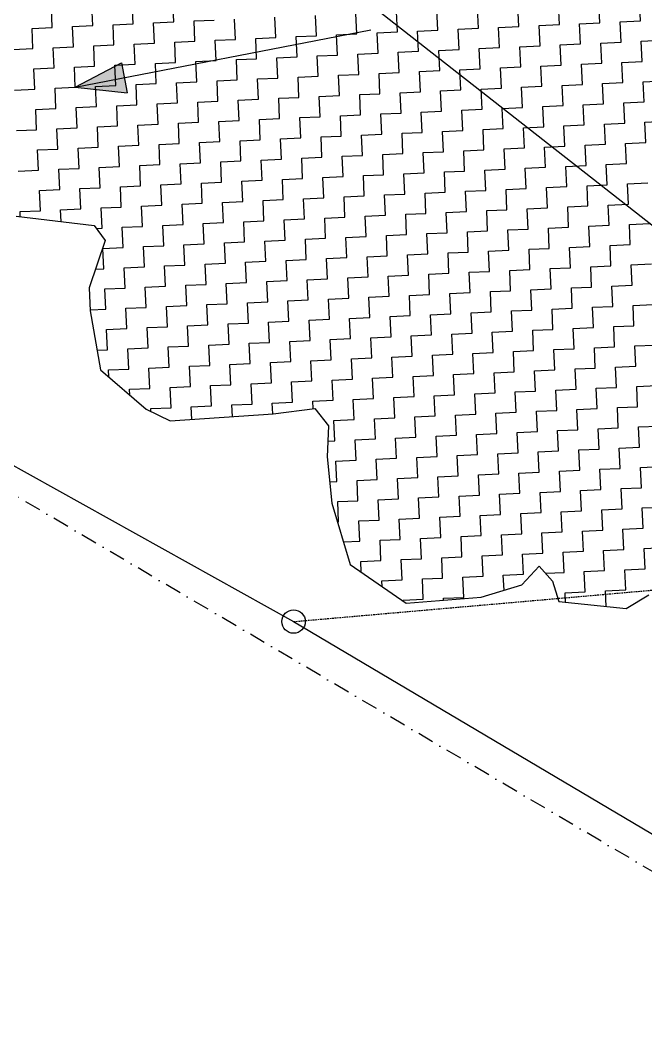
# Model space of a CAD drawing. Header units: metres. Extents: x 280741 to 282709, y 2085398 to 2088597.
# Drawn here: x 281858 to 282052, y 2085555.5 to 2085866.5 of the extents above; entities that cross this region are included whole.
import ezdxf

# ---------------------------------------------------------------- set-up
doc = ezdxf.new("R2010")
doc.units = ezdxf.units.M
doc.linetypes.add('DASHDOT', pattern=[1, 0.5, -0.25, 0, -0.25])
doc.linetypes.add('DASHED', pattern=[0.75, 0.5, -0.25])
for name, color, linetype in [('LINE_FOOTPATH', 1, 'DASHED'), ('POLY_HATCH', 12, 'Continuous'), ('POLY_PARCEL', 6, 'Continuous'), ('POLY_WATER', 4, 'Continuous'), ('V_BOUND_STREAM_LINE', 7, 'DASHDOT')]:
    doc.layers.add(name, color=color, linetype=linetype)

msp = doc.modelspace()

# ---------------------------------------------------------------- hatches: boundary and pattern name
h = msp.add_hatch(color=256)
h.paths.add_polyline_path([(281890.29, 2085848.65), (281889.39, 2085853.31), (281875.08, 2085845.7)])
h.paths.add_polyline_path([(281875.08, 2085845.7), (281891.2, 2085844), (281890.29, 2085848.65)])

# ---------------------------------------------------------------- linework, layer by layer
for points in [[(281875.08, 2085845.7), (281966.72, 2085863.51)], [(281875.08, 2085845.7), (281889.39, 2085853.31)], [(281889.39, 2085853.31), (281891.2, 2085844)], [(281875.08, 2085845.7), (281891.2, 2085844)]]:
    msp.add_lwpolyline(points)
msp.add_circle((281942.75, 2085680.17), 3.64)
at = {"layer": 'LINE_FOOTPATH'}
msp.add_line((281942.75, 2085680.17), (282230.59, 2085705.39), dxfattribs=at)
at = {"layer": 'POLY_HATCH', "linetype": 'Continuous'}
for p, q in [((281905.6, 2085865.96), (281905.32, 2085872.24)), ((282050.25, 2085866.28), (282049.96, 2085872.55)), ((281867.95, 2085864.24), (281867.66, 2085870.52)), ((281880.5, 2085864.81), (281880.21, 2085871.09)), ((281893.05, 2085865.39), (281892.76, 2085871.66)), ((281987.48, 2085863.41), (281987.2, 2085869.69)), ((282000.03, 2085863.98), (281999.75, 2085870.26)), ((282012.59, 2085864.56), (282012.3, 2085870.83)), ((282025.14, 2085865.13), (282024.85, 2085871.41)), ((282037.69, 2085865.7), (282037.41, 2085871.98)), ((281911.88, 2085866.25), (281918.16, 2085866.53)), ((281912.17, 2085859.97), (281911.88, 2085866.25)), ((281924.72, 2085860.54), (281924.43, 2085866.82)), ((281937.27, 2085861.12), (281936.98, 2085867.39)), ((281949.82, 2085861.69), (281949.54, 2085867.97)), ((281962.38, 2085862.26), (281962.09, 2085868.54)), ((281974.93, 2085862.84), (281974.64, 2085869.11)), ((282043.97, 2085865.99), (282050.25, 2085866.28)), ((281861.67, 2085863.95), (281867.95, 2085864.24)), ((281861.96, 2085857.68), (281861.67, 2085863.95)), ((281874.22, 2085864.53), (281880.5, 2085864.81)), ((281874.51, 2085858.25), (281874.22, 2085864.53)), ((281886.77, 2085865.1), (281893.05, 2085865.39)), ((281887.06, 2085858.82), (281886.77, 2085865.1)), ((281899.33, 2085865.67), (281905.6, 2085865.96)), ((281899.61, 2085859.4), (281899.33, 2085865.67)), ((281981.21, 2085863.12), (281987.48, 2085863.41)), ((281981.49, 2085856.85), (281981.21, 2085863.12)), ((281993.76, 2085863.7), (282000.03, 2085863.98)), ((281994.05, 2085857.42), (281993.76, 2085863.7)), ((282006.31, 2085864.27), (282012.59, 2085864.56)), ((282006.6, 2085857.99), (282006.31, 2085864.27)), ((282018.86, 2085864.84), (282025.14, 2085865.13)), ((282019.15, 2085858.57), (282018.86, 2085864.84)), ((282031.42, 2085865.42), (282037.69, 2085865.7)), ((282031.7, 2085859.14), (282031.42, 2085865.42)), ((282044.26, 2085859.71), (282043.97, 2085865.99)), ((281905.89, 2085859.68), (281912.17, 2085859.97)), ((281918.44, 2085860.26), (281924.72, 2085860.54)), ((281918.73, 2085853.98), (281918.44, 2085860.26)), ((281931, 2085860.83), (281937.27, 2085861.12)), ((281931.28, 2085854.55), (281931, 2085860.83)), ((281943.55, 2085861.4), (281949.82, 2085861.69)), ((281943.83, 2085855.13), (281943.55, 2085861.4)), ((281956.1, 2085861.98), (281962.38, 2085862.26)), ((281956.39, 2085855.7), (281956.1, 2085861.98)), ((281968.65, 2085862.55), (281974.93, 2085862.84)), ((281968.94, 2085856.27), (281968.65, 2085862.55)), ((282050.53, 2085860), (282056.81, 2085860.29)), ((282050.82, 2085853.72), (282050.53, 2085860)), ((281855.68, 2085857.39), (281861.96, 2085857.68)), ((281868.23, 2085857.96), (281874.51, 2085858.25)), ((281868.52, 2085851.69), (281868.23, 2085857.96)), ((281880.78, 2085858.54), (281887.06, 2085858.82)), ((281881.07, 2085852.26), (281880.78, 2085858.54)), ((281893.34, 2085859.11), (281899.61, 2085859.4)), ((281893.62, 2085852.83), (281893.34, 2085859.11)), ((281906.18, 2085853.41), (281905.89, 2085859.68)), ((281975.22, 2085856.56), (281981.49, 2085856.85)), ((281987.77, 2085857.13), (281994.05, 2085857.42)), ((281988.06, 2085850.86), (281987.77, 2085857.13)), ((282000.32, 2085857.71), (282006.6, 2085857.99)), ((282000.61, 2085851.43), (282000.32, 2085857.71)), ((282012.87, 2085858.28), (282019.15, 2085858.57)), ((282013.16, 2085852), (282012.87, 2085858.28)), ((282025.43, 2085858.85), (282031.7, 2085859.14)), ((282025.71, 2085852.58), (282025.43, 2085858.85)), ((282037.98, 2085859.43), (282044.26, 2085859.71)), ((282038.27, 2085853.15), (282037.98, 2085859.43)), ((281912.45, 2085853.69), (281918.73, 2085853.98)), ((281912.74, 2085847.42), (281912.45, 2085853.69)), ((281925.01, 2085854.27), (281931.28, 2085854.55)), ((281925.29, 2085847.99), (281925.01, 2085854.27)), ((281937.56, 2085854.84), (281943.83, 2085855.13)), ((281937.84, 2085848.56), (281937.56, 2085854.84)), ((281950.11, 2085855.41), (281956.39, 2085855.7)), ((281950.4, 2085849.14), (281950.11, 2085855.41)), ((281962.66, 2085855.99), (281968.94, 2085856.27)), ((281962.95, 2085849.71), (281962.66, 2085855.99)), ((281975.5, 2085850.28), (281975.22, 2085856.56)), ((282044.54, 2085853.44), (282050.82, 2085853.72)), ((281862.24, 2085851.4), (281868.52, 2085851.69)), ((281862.53, 2085845.12), (281862.24, 2085851.4)), ((281874.79, 2085851.97), (281881.07, 2085852.26)), ((281875.08, 2085845.7), (281874.79, 2085851.97)), ((281887.35, 2085852.55), (281893.62, 2085852.83)), ((281887.63, 2085846.27), (281887.35, 2085852.55)), ((281899.9, 2085853.12), (281906.18, 2085853.41)), ((281900.19, 2085846.84), (281899.9, 2085853.12)), ((281981.78, 2085850.57), (281988.06, 2085850.86)), ((281982.07, 2085844.29), (281981.78, 2085850.57)), ((281994.33, 2085851.14), (282000.61, 2085851.43)), ((281994.62, 2085844.87), (281994.33, 2085851.14)), ((282006.88, 2085851.72), (282013.16, 2085852)), ((282007.17, 2085845.44), (282006.88, 2085851.72)), ((282019.44, 2085852.29), (282025.71, 2085852.58)), ((282019.72, 2085846.01), (282019.44, 2085852.29)), ((282031.99, 2085852.86), (282038.27, 2085853.15)), ((282032.28, 2085846.59), (282031.99, 2085852.86)), ((282044.83, 2085847.16), (282044.54, 2085853.44)), ((281906.46, 2085847.13), (281912.74, 2085847.42)), ((281919.02, 2085847.7), (281925.29, 2085847.99)), ((281919.3, 2085841.43), (281919.02, 2085847.7)), ((281931.57, 2085848.28), (281937.84, 2085848.56)), ((281931.86, 2085842), (281931.57, 2085848.28)), ((281944.12, 2085848.85), (281950.4, 2085849.14)), ((281944.41, 2085842.57), (281944.12, 2085848.85)), ((281956.67, 2085849.42), (281962.95, 2085849.71)), ((281956.96, 2085843.15), (281956.67, 2085849.42)), ((281969.23, 2085850), (281975.5, 2085850.28)), ((281969.51, 2085843.72), (281969.23, 2085850)), ((282051.11, 2085847.45), (282057.38, 2085847.73)), ((282051.39, 2085841.17), (282051.11, 2085847.45)), ((281856.25, 2085844.84), (281862.53, 2085845.12)), ((281868.81, 2085845.41), (281875.08, 2085845.7)), ((281869.09, 2085839.13), (281868.81, 2085845.41)), ((281881.36, 2085845.98), (281887.63, 2085846.27)), ((281881.64, 2085839.71), (281881.36, 2085845.98)), ((281893.91, 2085846.56), (281900.19, 2085846.84)), ((281894.2, 2085840.28), (281893.91, 2085846.56)), ((281906.75, 2085840.85), (281906.46, 2085847.13)), ((281975.79, 2085844.01), (281982.07, 2085844.29)), ((281988.34, 2085844.58), (281994.62, 2085844.87)), ((281988.63, 2085838.3), (281988.34, 2085844.58)), ((282000.89, 2085845.15), (282007.17, 2085845.44)), ((282001.18, 2085838.88), (282000.89, 2085845.15)), ((282013.45, 2085845.73), (282019.72, 2085846.01)), ((282013.73, 2085839.45), (282013.45, 2085845.73)), ((282026, 2085846.3), (282032.28, 2085846.59)), ((282026.29, 2085840.02), (282026, 2085846.3)), ((282038.55, 2085846.87), (282044.83, 2085847.16)), ((282038.84, 2085840.6), (282038.55, 2085846.87)), ((281913.03, 2085841.14), (281919.3, 2085841.43)), ((281913.31, 2085834.86), (281913.03, 2085841.14)), ((281925.58, 2085841.71), (281931.86, 2085842)), ((281925.87, 2085835.44), (281925.58, 2085841.71)), ((281938.13, 2085842.29), (281944.41, 2085842.57)), ((281938.42, 2085836.01), (281938.13, 2085842.29)), ((281950.68, 2085842.86), (281956.96, 2085843.15)), ((281950.97, 2085836.58), (281950.68, 2085842.86)), ((281963.24, 2085843.43), (281969.51, 2085843.72)), ((281963.52, 2085837.16), (281963.24, 2085843.43)), ((281976.08, 2085837.73), (281975.79, 2085844.01)), ((282045.12, 2085840.88), (282051.39, 2085841.17)), ((281862.82, 2085838.85), (281869.09, 2085839.13)), ((281863.1, 2085832.57), (281862.82, 2085838.85)), ((281875.37, 2085839.42), (281881.64, 2085839.71)), ((281875.65, 2085833.15), (281875.37, 2085839.42)), ((281887.92, 2085839.99), (281894.2, 2085840.28)), ((281888.21, 2085833.72), (281887.92, 2085839.99)), ((281900.47, 2085840.57), (281906.75, 2085840.85)), ((281900.76, 2085834.29), (281900.47, 2085840.57)), ((281982.35, 2085838.02), (281988.63, 2085838.3)), ((281982.64, 2085831.74), (281982.35, 2085838.02)), ((281994.9, 2085838.59), (282001.18, 2085838.88)), ((281995.19, 2085832.31), (281994.9, 2085838.59)), ((282007.46, 2085839.16), (282013.73, 2085839.45)), ((282007.74, 2085832.89), (282007.46, 2085839.16)), ((282020.01, 2085839.74), (282026.29, 2085840.02)), ((282020.3, 2085833.46), (282020.01, 2085839.74)), ((282032.56, 2085840.31), (282038.84, 2085840.6)), ((282032.85, 2085834.03), (282032.56, 2085840.31)), ((282045.4, 2085834.61), (282045.12, 2085840.88)), ((281919.59, 2085835.15), (281925.87, 2085835.44)), ((281919.88, 2085828.87), (281919.59, 2085835.15)), ((281932.14, 2085835.72), (281938.42, 2085836.01)), ((281932.43, 2085829.45), (281932.14, 2085835.72)), ((281944.69, 2085836.3), (281950.97, 2085836.58)), ((281944.98, 2085830.02), (281944.69, 2085836.3)), ((281957.25, 2085836.87), (281963.52, 2085837.16)), ((281957.53, 2085830.59), (281957.25, 2085836.87)), ((281969.8, 2085837.44), (281976.08, 2085837.73)), ((281970.09, 2085831.17), (281969.8, 2085837.44)), ((282051.68, 2085834.89), (282057.95, 2085835.18)), ((281856.83, 2085832.29), (281863.1, 2085832.57)), ((281869.38, 2085832.86), (281875.65, 2085833.15)), ((281869.66, 2085826.58), (281869.38, 2085832.86)), ((281881.93, 2085833.43), (281888.21, 2085833.72)), ((281882.22, 2085827.16), (281881.93, 2085833.43)), ((281894.48, 2085834), (281900.76, 2085834.29)), ((281894.77, 2085827.73), (281894.48, 2085834)), ((281907.04, 2085834.58), (281913.31, 2085834.86)), ((281907.32, 2085828.3), (281907.04, 2085834.58)), ((281988.92, 2085832.03), (281995.19, 2085832.31)), ((281989.2, 2085825.75), (281988.92, 2085832.03)), ((282001.47, 2085832.6), (282007.74, 2085832.89)), ((282001.75, 2085826.32), (282001.47, 2085832.6)), ((282014.02, 2085833.17), (282020.3, 2085833.46)), ((282014.31, 2085826.9), (282014.02, 2085833.17)), ((282026.57, 2085833.75), (282032.85, 2085834.03)), ((282026.86, 2085827.47), (282026.57, 2085833.75)), ((282039.13, 2085834.32), (282045.4, 2085834.61)), ((282039.41, 2085828.04), (282039.13, 2085834.32)), ((282051.97, 2085828.62), (282051.68, 2085834.89)), ((281913.6, 2085828.59), (281919.88, 2085828.87)), ((281926.15, 2085829.16), (281932.43, 2085829.45)), ((281926.44, 2085822.89), (281926.15, 2085829.16)), ((281938.7, 2085829.73), (281944.98, 2085830.02)), ((281938.99, 2085823.46), (281938.7, 2085829.73)), ((281951.26, 2085830.31), (281957.53, 2085830.59)), ((281951.54, 2085824.03), (281951.26, 2085830.31)), ((281963.81, 2085830.88), (281970.09, 2085831.17)), ((281964.1, 2085824.6), (281963.81, 2085830.88)), ((281976.36, 2085831.45), (281982.64, 2085831.74)), ((281976.65, 2085825.18), (281976.36, 2085831.45)), ((281863.39, 2085826.3), (281869.66, 2085826.58)), ((281863.68, 2085820.02), (281863.39, 2085826.3)), ((281875.94, 2085826.87), (281882.22, 2085827.16)), ((281876.23, 2085820.59), (281875.94, 2085826.87)), ((281888.49, 2085827.44), (281894.77, 2085827.73)), ((281888.78, 2085821.17), (281888.49, 2085827.44)), ((281901.05, 2085828.02), (281907.32, 2085828.3)), ((281901.33, 2085821.74), (281901.05, 2085828.02)), ((281913.89, 2085822.31), (281913.6, 2085828.59)), ((281982.93, 2085825.46), (281989.2, 2085825.75)), ((281995.48, 2085826.04), (282001.75, 2085826.32)), ((281995.76, 2085819.76), (281995.48, 2085826.04)), ((282008.03, 2085826.61), (282014.31, 2085826.9)), ((282008.32, 2085820.33), (282008.03, 2085826.61)), ((282020.58, 2085827.18), (282026.86, 2085827.47)), ((282020.87, 2085820.91), (282020.58, 2085827.18)), ((282033.14, 2085827.76), (282039.41, 2085828.04)), ((282033.42, 2085821.48), (282033.14, 2085827.76)), ((282045.69, 2085828.33), (282051.97, 2085828.62)), ((282045.98, 2085822.05), (282045.69, 2085828.33)), ((281920.16, 2085822.6), (281926.44, 2085822.89)), ((281920.45, 2085816.32), (281920.16, 2085822.6)), ((281932.71, 2085823.17), (281938.99, 2085823.46)), ((281933, 2085816.9), (281932.71, 2085823.17)), ((281945.27, 2085823.75), (281951.54, 2085824.03)), ((281945.55, 2085817.47), (281945.27, 2085823.75)), ((281957.82, 2085824.32), (281964.1, 2085824.6)), ((281958.11, 2085818.04), (281957.82, 2085824.32)), ((281970.37, 2085824.89), (281976.65, 2085825.18)), ((281970.66, 2085818.62), (281970.37, 2085824.89)), ((281983.21, 2085819.19), (281982.93, 2085825.46)), ((281857.4, 2085819.73), (281863.68, 2085820.02)), ((281869.95, 2085820.31), (281876.23, 2085820.59)), ((281870.24, 2085814.03), (281869.95, 2085820.31)), ((281882.5, 2085820.88), (281888.78, 2085821.17)), ((281882.79, 2085814.6), (281882.5, 2085820.88)), ((281895.06, 2085821.45), (281901.33, 2085821.74)), ((281895.34, 2085815.18), (281895.06, 2085821.45)), ((281907.61, 2085822.03), (281913.89, 2085822.31)), ((281907.9, 2085815.75), (281907.61, 2085822.03)), ((281989.49, 2085819.47), (281995.76, 2085819.76)), ((281989.78, 2085813.2), (281989.49, 2085819.47)), ((282002.04, 2085820.05), (282008.32, 2085820.33)), ((282002.33, 2085813.77), (282002.04, 2085820.05)), ((282014.59, 2085820.62), (282020.87, 2085820.91)), ((282014.88, 2085814.35), (282014.59, 2085820.62)), ((282027.15, 2085821.19), (282033.42, 2085821.48)), ((282027.43, 2085814.92), (282027.15, 2085821.19)), ((282039.7, 2085821.77), (282045.98, 2085822.05)), ((282039.99, 2085815.49), (282039.7, 2085821.77)), ((281914.17, 2085816.04), (281920.45, 2085816.32)), ((281926.73, 2085816.61), (281933, 2085816.9)), ((281927.01, 2085810.33), (281926.73, 2085816.61)), ((281939.28, 2085817.18), (281945.55, 2085817.47)), ((281939.56, 2085810.91), (281939.28, 2085817.18)), ((281951.83, 2085817.76), (281958.11, 2085818.04)), ((281952.12, 2085811.48), (281951.83, 2085817.76)), ((281964.38, 2085818.33), (281970.66, 2085818.62)), ((281964.67, 2085812.05), (281964.38, 2085818.33)), ((281976.94, 2085818.9), (281983.21, 2085819.19)), ((281977.22, 2085812.63), (281976.94, 2085818.9)), ((281863.96, 2085813.74), (281870.24, 2085814.03)), ((281864.25, 2085807.47), (281863.96, 2085813.74)), ((281876.51, 2085814.32), (281882.79, 2085814.6)), ((281876.8, 2085808.04), (281876.51, 2085814.32)), ((281889.07, 2085814.89), (281895.34, 2085815.18)), ((281889.35, 2085808.61), (281889.07, 2085814.89)), ((281901.62, 2085815.46), (281907.9, 2085815.75)), ((281901.91, 2085809.19), (281901.62, 2085815.46)), ((281914.46, 2085809.76), (281914.17, 2085816.04)), ((281983.5, 2085812.91), (281989.78, 2085813.2)), ((281996.05, 2085813.49), (282002.33, 2085813.77)), ((281996.34, 2085807.21), (281996.05, 2085813.49)), ((282008.6, 2085814.06), (282014.88, 2085814.35)), ((282008.89, 2085807.78), (282008.6, 2085814.06)), ((282021.16, 2085814.63), (282027.43, 2085814.92)), ((282021.44, 2085808.36), (282021.16, 2085814.63)), ((282033.71, 2085815.2), (282039.99, 2085815.49)), ((282034, 2085808.93), (282033.71, 2085815.2)), ((282046.26, 2085815.78), (282052.54, 2085816.06)), ((282046.55, 2085809.5), (282046.26, 2085815.78)), ((281920.74, 2085810.05), (281927.01, 2085810.33)), ((281921.02, 2085803.77), (281920.74, 2085810.05)), ((281933.29, 2085810.62), (281939.56, 2085810.91)), ((281933.57, 2085804.34), (281933.29, 2085810.62)), ((281945.84, 2085811.19), (281952.12, 2085811.48)), ((281946.13, 2085804.92), (281945.84, 2085811.19)), ((281958.39, 2085811.77), (281964.67, 2085812.05)), ((281958.68, 2085805.49), (281958.39, 2085811.77)), ((281970.95, 2085812.34), (281977.22, 2085812.63)), ((281971.23, 2085806.06), (281970.95, 2085812.34)), ((281983.79, 2085806.64), (281983.5, 2085812.91)), ((281857.97, 2085807.18), (281864.25, 2085807.47)), ((281858.04, 2085805.64), (281857.97, 2085807.18)), ((281870.52, 2085807.75), (281876.8, 2085808.04)), ((281870.69, 2085804.13), (281870.52, 2085807.75)), ((281883.08, 2085808.33), (281889.35, 2085808.61)), ((281883.36, 2085802.05), (281883.08, 2085808.33)), ((281895.63, 2085808.9), (281901.91, 2085809.19)), ((281895.92, 2085802.62), (281895.63, 2085808.9)), ((281908.18, 2085809.47), (281914.46, 2085809.76)), ((281908.47, 2085803.2), (281908.18, 2085809.47)), ((281990.06, 2085806.92), (281996.34, 2085807.21)), ((281990.35, 2085800.65), (281990.06, 2085806.92)), ((282002.61, 2085807.5), (282008.89, 2085807.78)), ((282002.9, 2085801.22), (282002.61, 2085807.5)), ((282015.17, 2085808.07), (282021.44, 2085808.36)), ((282015.45, 2085801.79), (282015.17, 2085808.07)), ((282027.72, 2085808.64), (282034, 2085808.93)), ((282028.01, 2085802.37), (282027.72, 2085808.64)), ((282040.27, 2085809.22), (282046.55, 2085809.5)), ((282040.56, 2085802.94), (282040.27, 2085809.22)), ((281927.3, 2085804.06), (281933.57, 2085804.34)), ((281927.58, 2085797.78), (281927.3, 2085804.06)), ((281939.85, 2085804.63), (281946.13, 2085804.92)), ((281940.14, 2085798.35), (281939.85, 2085804.63)), ((281952.4, 2085805.2), (281958.68, 2085805.49)), ((281952.69, 2085798.93), (281952.4, 2085805.2)), ((281964.96, 2085805.78), (281971.23, 2085806.06)), ((281965.24, 2085799.5), (281964.96, 2085805.78)), ((281977.51, 2085806.35), (281983.79, 2085806.64)), ((281977.8, 2085800.07), (281977.51, 2085806.35)), ((281881.57, 2085801.97), (281883.36, 2085802.05)), ((281889.64, 2085802.34), (281895.92, 2085802.62)), ((281889.93, 2085796.06), (281889.64, 2085802.34)), ((281902.19, 2085802.91), (281908.47, 2085803.2)), ((281902.48, 2085796.63), (281902.19, 2085802.91)), ((281914.75, 2085803.48), (281921.02, 2085803.77)), ((281915.03, 2085797.21), (281914.75, 2085803.48)), ((281996.62, 2085800.93), (282002.9, 2085801.22)), ((281996.91, 2085794.66), (281996.62, 2085800.93)), ((282009.18, 2085801.51), (282015.45, 2085801.79)), ((282009.46, 2085795.23), (282009.18, 2085801.51)), ((282021.73, 2085802.08), (282028.01, 2085802.37)), ((282022.02, 2085795.8), (282021.73, 2085802.08)), ((282034.28, 2085802.65), (282040.56, 2085802.94)), ((282034.57, 2085796.38), (282034.28, 2085802.65)), ((282046.84, 2085803.23), (282053.11, 2085803.51)), ((282047.12, 2085796.95), (282046.84, 2085803.23)), ((281921.31, 2085797.49), (281927.58, 2085797.78)), ((281933.86, 2085798.07), (281940.14, 2085798.35)), ((281934.15, 2085791.79), (281933.86, 2085798.07)), ((281946.41, 2085798.64), (281952.69, 2085798.93)), ((281946.7, 2085792.36), (281946.41, 2085798.64)), ((281958.97, 2085799.21), (281965.24, 2085799.5)), ((281959.25, 2085792.94), (281958.97, 2085799.21)), ((281971.52, 2085799.79), (281977.8, 2085800.07)), ((281971.81, 2085793.51), (281971.52, 2085799.79)), ((281984.07, 2085800.36), (281990.35, 2085800.65)), ((281984.36, 2085794.08), (281984.07, 2085800.36)), ((281883.65, 2085795.77), (281889.93, 2085796.06)), ((281883.94, 2085789.5), (281883.65, 2085795.77)), ((281896.2, 2085796.35), (281902.48, 2085796.63)), ((281896.49, 2085790.07), (281896.2, 2085796.35)), ((281908.76, 2085796.92), (281915.03, 2085797.21)), ((281909.04, 2085790.64), (281908.76, 2085796.92)), ((281921.6, 2085791.22), (281921.31, 2085797.49)), ((281990.63, 2085794.37), (281996.91, 2085794.66)), ((282003.19, 2085794.94), (282009.46, 2085795.23)), ((282003.47, 2085788.67), (282003.19, 2085794.94)), ((282015.74, 2085795.52), (282022.02, 2085795.8)), ((282016.03, 2085789.24), (282015.74, 2085795.52)), ((282028.29, 2085796.09), (282034.57, 2085796.38)), ((282028.58, 2085789.81), (282028.29, 2085796.09)), ((282040.85, 2085796.66), (282047.12, 2085796.95)), ((282041.13, 2085790.39), (282040.85, 2085796.66)), ((281927.87, 2085791.5), (281934.15, 2085791.79)), ((281928.16, 2085785.23), (281927.87, 2085791.5)), ((281940.42, 2085792.08), (281946.7, 2085792.36)), ((281940.71, 2085785.8), (281940.42, 2085792.08)), ((281952.98, 2085792.65), (281959.25, 2085792.94)), ((281953.26, 2085786.37), (281952.98, 2085792.65)), ((281965.53, 2085793.22), (281971.81, 2085793.51)), ((281965.82, 2085786.95), (281965.53, 2085793.22)), ((281978.08, 2085793.8), (281984.36, 2085794.08)), ((281978.37, 2085787.52), (281978.08, 2085793.8)), ((281990.92, 2085788.09), (281990.63, 2085794.37)), ((281881.3, 2085789.38), (281883.94, 2085789.5)), ((281890.21, 2085789.78), (281896.49, 2085790.07)), ((281890.5, 2085783.51), (281890.21, 2085789.78)), ((281902.77, 2085790.36), (281909.04, 2085790.64)), ((281903.05, 2085784.08), (281902.77, 2085790.36)), ((281915.32, 2085790.93), (281921.6, 2085791.22)), ((281915.61, 2085784.65), (281915.32, 2085790.93)), ((281997.2, 2085788.38), (282003.47, 2085788.67)), ((281997.48, 2085782.1), (281997.2, 2085788.38)), ((282009.75, 2085788.95), (282016.03, 2085789.24)), ((282010.04, 2085782.68), (282009.75, 2085788.95)), ((282022.3, 2085789.53), (282028.58, 2085789.81)), ((282022.59, 2085783.25), (282022.3, 2085789.53)), ((282034.86, 2085790.1), (282041.13, 2085790.39)), ((282035.14, 2085783.82), (282034.86, 2085790.1)), ((282047.41, 2085790.67), (282053.68, 2085790.96)), ((282047.69, 2085784.4), (282047.41, 2085790.67)), ((281921.88, 2085784.94), (281928.16, 2085785.23)), ((281934.43, 2085785.51), (281940.71, 2085785.8)), ((281934.72, 2085779.24), (281934.43, 2085785.51)), ((281946.99, 2085786.09), (281953.26, 2085786.37)), ((281947.27, 2085779.81), (281946.99, 2085786.09)), ((281959.54, 2085786.66), (281965.82, 2085786.95)), ((281959.83, 2085780.38), (281959.54, 2085786.66)), ((281972.09, 2085787.23), (281978.37, 2085787.52)), ((281972.38, 2085780.96), (281972.09, 2085787.23)), ((281984.65, 2085787.81), (281990.92, 2085788.09)), ((281984.93, 2085781.53), (281984.65, 2085787.81)), ((281884.22, 2085783.22), (281890.5, 2085783.51)), ((281884.51, 2085776.94), (281884.22, 2085783.22)), ((281896.78, 2085783.79), (281903.05, 2085784.08)), ((281897.06, 2085777.52), (281896.78, 2085783.79)), ((281909.33, 2085784.37), (281915.61, 2085784.65)), ((281909.62, 2085778.09), (281909.33, 2085784.37)), ((281922.17, 2085778.66), (281921.88, 2085784.94)), ((281991.21, 2085781.82), (281997.48, 2085782.1)), ((282003.76, 2085782.39), (282010.04, 2085782.68)), ((282004.05, 2085776.11), (282003.76, 2085782.39)), ((282016.31, 2085782.96), (282022.59, 2085783.25)), ((282016.6, 2085776.69), (282016.31, 2085782.96)), ((282028.87, 2085783.54), (282035.14, 2085783.82)), ((282029.15, 2085777.26), (282028.87, 2085783.54)), ((282041.42, 2085784.11), (282047.69, 2085784.4)), ((282041.71, 2085777.83), (282041.42, 2085784.11)), ((281928.44, 2085778.95), (281934.72, 2085779.24)), ((281928.73, 2085772.67), (281928.44, 2085778.95)), ((281941, 2085779.52), (281947.27, 2085779.81)), ((281941.28, 2085773.25), (281941, 2085779.52)), ((281953.55, 2085780.1), (281959.83, 2085780.38)), ((281953.84, 2085773.82), (281953.55, 2085780.1)), ((281966.1, 2085780.67), (281972.38, 2085780.96)), ((281966.39, 2085774.39), (281966.1, 2085780.67)), ((281978.66, 2085781.24), (281984.93, 2085781.53)), ((281978.94, 2085774.97), (281978.66, 2085781.24)), ((281991.49, 2085775.54), (281991.21, 2085781.82)), ((281879.67, 2085776.72), (281884.51, 2085776.94)), ((281890.79, 2085777.23), (281897.06, 2085777.52)), ((281891.07, 2085770.96), (281890.79, 2085777.23)), ((281903.34, 2085777.8), (281909.62, 2085778.09)), ((281903.63, 2085771.53), (281903.34, 2085777.8)), ((281915.89, 2085778.38), (281922.17, 2085778.66)), ((281916.18, 2085772.1), (281915.89, 2085778.38)), ((281997.77, 2085775.83), (282004.05, 2085776.11)), ((281998.06, 2085769.55), (281997.77, 2085775.83)), ((282010.32, 2085776.4), (282016.6, 2085776.69)), ((282010.61, 2085770.12), (282010.32, 2085776.4)), ((282022.88, 2085776.97), (282029.15, 2085777.26)), ((282023.16, 2085770.7), (282022.88, 2085776.97)), ((282035.43, 2085777.55), (282041.71, 2085777.83)), ((282035.72, 2085771.27), (282035.43, 2085777.55)), ((282047.98, 2085778.12), (282054.26, 2085778.41)), ((282048.27, 2085771.84), (282047.98, 2085778.12)), ((281935.01, 2085772.96), (281941.28, 2085773.25)), ((281935.29, 2085766.68), (281935.01, 2085772.96)), ((281947.56, 2085773.53), (281953.84, 2085773.82)), ((281947.85, 2085767.26), (281947.56, 2085773.53)), ((281960.11, 2085774.11), (281966.39, 2085774.39)), ((281960.4, 2085767.83), (281960.11, 2085774.11)), ((281972.67, 2085774.68), (281978.94, 2085774.97)), ((281972.95, 2085768.4), (281972.67, 2085774.68)), ((281985.22, 2085775.25), (281991.49, 2085775.54)), ((281985.5, 2085768.98), (281985.22, 2085775.25)), ((281884.8, 2085770.67), (281891.07, 2085770.96)), ((281885.08, 2085764.39), (281884.8, 2085770.67)), ((281897.35, 2085771.24), (281903.63, 2085771.53)), ((281897.64, 2085764.97), (281897.35, 2085771.24)), ((281909.9, 2085771.81), (281916.18, 2085772.1)), ((281910.19, 2085765.54), (281909.9, 2085771.81)), ((281922.45, 2085772.39), (281928.73, 2085772.67)), ((281922.74, 2085766.11), (281922.45, 2085772.39)), ((282004.33, 2085769.84), (282010.61, 2085770.12)), ((282004.62, 2085763.56), (282004.33, 2085769.84)), ((282016.89, 2085770.41), (282023.16, 2085770.7)), ((282017.17, 2085764.13), (282016.89, 2085770.41)), ((282029.44, 2085770.98), (282035.72, 2085771.27)), ((282029.73, 2085764.71), (282029.44, 2085770.98)), ((282041.99, 2085771.56), (282048.27, 2085771.84)), ((282042.28, 2085765.28), (282041.99, 2085771.56)), ((281929.02, 2085766.4), (281935.29, 2085766.68)), ((281941.57, 2085766.97), (281947.85, 2085767.26)), ((281941.86, 2085760.7), (281941.57, 2085766.97)), ((281954.12, 2085767.54), (281960.4, 2085767.83)), ((281954.41, 2085761.27), (281954.12, 2085767.54)), ((281966.68, 2085768.12), (281972.95, 2085768.4)), ((281966.96, 2085761.84), (281966.68, 2085768.12)), ((281979.23, 2085768.69), (281985.5, 2085768.98)), ((281979.52, 2085762.41), (281979.23, 2085768.69)), ((281991.78, 2085769.26), (281998.06, 2085769.55)), ((281992.07, 2085762.99), (281991.78, 2085769.26)), ((281881.84, 2085764.24), (281885.08, 2085764.39)), ((281891.36, 2085764.68), (281897.64, 2085764.97)), ((281891.65, 2085758.4), (281891.36, 2085764.68)), ((281903.91, 2085765.25), (281910.19, 2085765.54)), ((281904.2, 2085758.98), (281903.91, 2085765.25)), ((281916.47, 2085765.83), (281922.74, 2085766.11)), ((281916.75, 2085759.55), (281916.47, 2085765.83)), ((281929.3, 2085760.12), (281929.02, 2085766.4)), ((281998.34, 2085763.27), (282004.62, 2085763.56)), ((282010.9, 2085763.85), (282017.17, 2085764.13)), ((282011.18, 2085757.57), (282010.9, 2085763.85)), ((282023.45, 2085764.42), (282029.73, 2085764.71)), ((282023.74, 2085758.14), (282023.45, 2085764.42)), ((282036, 2085764.99), (282042.28, 2085765.28)), ((282036.29, 2085758.72), (282036, 2085764.99)), ((282048.55, 2085765.57), (282054.83, 2085765.85)), ((282048.84, 2085759.29), (282048.55, 2085765.57)), ((281935.58, 2085760.41), (281941.86, 2085760.7)), ((281935.87, 2085754.13), (281935.58, 2085760.41)), ((281948.13, 2085760.98), (281954.41, 2085761.27)), ((281948.42, 2085754.71), (281948.13, 2085760.98)), ((281960.69, 2085761.55), (281966.96, 2085761.84)), ((281960.97, 2085755.28), (281960.69, 2085761.55)), ((281973.24, 2085762.13), (281979.52, 2085762.41)), ((281973.53, 2085755.85), (281973.24, 2085762.13)), ((281985.79, 2085762.7), (281992.07, 2085762.99)), ((281986.08, 2085756.43), (281985.79, 2085762.7)), ((281998.63, 2085757), (281998.34, 2085763.27)), ((281885.37, 2085758.12), (281891.65, 2085758.4)), ((281885.47, 2085755.97), (281885.37, 2085758.12)), ((281897.92, 2085758.69), (281904.2, 2085758.98)), ((281898.21, 2085752.41), (281897.92, 2085758.69)), ((281910.48, 2085759.26), (281916.75, 2085759.55)), ((281910.76, 2085752.99), (281910.48, 2085759.26)), ((281923.03, 2085759.84), (281929.3, 2085760.12)), ((281923.31, 2085753.56), (281923.03, 2085759.84)), ((282004.91, 2085757.28), (282011.18, 2085757.57)), ((282005.19, 2085751.01), (282004.91, 2085757.28)), ((282017.46, 2085757.86), (282023.74, 2085758.14)), ((282017.75, 2085751.58), (282017.46, 2085757.86)), ((282030.01, 2085758.43), (282036.29, 2085758.72)), ((282030.3, 2085752.15), (282030.01, 2085758.43)), ((282042.57, 2085759), (282048.84, 2085759.29)), ((282042.85, 2085752.73), (282042.57, 2085759)), ((281929.59, 2085753.85), (281935.87, 2085754.13)), ((281942.14, 2085754.42), (281948.42, 2085754.71)), ((281942.43, 2085748.14), (281942.14, 2085754.42)), ((281954.7, 2085754.99), (281960.97, 2085755.28)), ((281954.98, 2085748.72), (281954.7, 2085754.99)), ((281967.25, 2085755.57), (281973.53, 2085755.85)), ((281967.54, 2085749.29), (281967.25, 2085755.57)), ((281979.8, 2085756.14), (281986.08, 2085756.43)), ((281980.09, 2085749.86), (281979.8, 2085756.14)), ((281992.35, 2085756.71), (281998.63, 2085757)), ((281992.64, 2085750.44), (281992.35, 2085756.71)), ((281891.93, 2085752.13), (281898.21, 2085752.41)), ((281892.01, 2085750.35), (281891.93, 2085752.13)), ((281904.49, 2085752.7), (281910.76, 2085752.99)), ((281904.77, 2085746.42), (281904.49, 2085752.7)), ((281917.04, 2085753.27), (281923.31, 2085753.56)), ((281917.33, 2085747), (281917.04, 2085753.27)), ((281929.88, 2085747.57), (281929.59, 2085753.85)), ((281998.92, 2085750.72), (282005.19, 2085751.01)), ((282011.47, 2085751.3), (282017.75, 2085751.58)), ((282011.76, 2085745.02), (282011.47, 2085751.3)), ((282024.02, 2085751.87), (282030.3, 2085752.15)), ((282024.31, 2085745.59), (282024.02, 2085751.87)), ((282036.58, 2085752.44), (282042.85, 2085752.73)), ((282036.86, 2085746.17), (282036.58, 2085752.44)), ((282049.13, 2085753.01), (282055.4, 2085753.3)), ((282049.41, 2085746.74), (282049.13, 2085753.01)), ((281936.15, 2085747.86), (281942.43, 2085748.14)), ((281936.3, 2085744.57), (281936.15, 2085747.86)), ((281948.71, 2085748.43), (281954.98, 2085748.72)), ((281948.81, 2085746.17), (281948.71, 2085748.43)), ((281961.26, 2085749), (281967.54, 2085749.29)), ((281961.55, 2085742.73), (281961.26, 2085749)), ((281973.81, 2085749.58), (281980.09, 2085749.86)), ((281974.1, 2085743.3), (281973.81, 2085749.58)), ((281986.36, 2085750.15), (281992.64, 2085750.44)), ((281986.65, 2085743.87), (281986.36, 2085750.15)), ((281999.2, 2085744.45), (281998.92, 2085750.72)), ((281898.5, 2085746.14), (281904.77, 2085746.42)), ((281898.54, 2085745.27), (281898.5, 2085746.14)), ((281911.05, 2085746.71), (281917.33, 2085747)), ((281911.23, 2085742.79), (281911.05, 2085746.71)), ((281923.6, 2085747.28), (281929.88, 2085747.57)), ((281923.77, 2085743.68), (281923.6, 2085747.28)), ((282005.48, 2085744.73), (282011.76, 2085745.02)), ((282005.77, 2085738.46), (282005.48, 2085744.73)), ((282018.03, 2085745.31), (282024.31, 2085745.59)), ((282018.32, 2085739.03), (282018.03, 2085745.31)), ((282030.59, 2085745.88), (282036.86, 2085746.17)), ((282030.87, 2085739.6), (282030.59, 2085745.88)), ((282043.14, 2085746.45), (282049.41, 2085746.74)), ((282043.42, 2085740.18), (282043.14, 2085746.45)), ((281955.27, 2085742.44), (281961.55, 2085742.73)), ((281955.56, 2085736.16), (281955.27, 2085742.44)), ((281967.82, 2085743.01), (281974.1, 2085743.3)), ((281968.11, 2085736.74), (281967.82, 2085743.01)), ((281980.37, 2085743.59), (281986.65, 2085743.87)), ((281980.66, 2085737.31), (281980.37, 2085743.59)), ((281992.93, 2085744.16), (281999.2, 2085744.45)), ((281993.21, 2085737.88), (281992.93, 2085744.16)), ((282012.04, 2085738.74), (282018.32, 2085739.03)), ((282012.33, 2085732.47), (282012.04, 2085738.74)), ((282024.6, 2085739.32), (282030.87, 2085739.6)), ((282024.88, 2085733.04), (282024.6, 2085739.32)), ((282037.15, 2085739.89), (282043.42, 2085740.18)), ((282037.44, 2085733.61), (282037.15, 2085739.89)), ((282049.7, 2085740.46), (282055.98, 2085740.75)), ((282049.99, 2085734.19), (282049.7, 2085740.46)), ((281953.37, 2085736.06), (281955.56, 2085736.16)), ((281961.83, 2085736.45), (281968.11, 2085736.74)), ((281962.12, 2085730.17), (281961.83, 2085736.45)), ((281974.39, 2085737.02), (281980.66, 2085737.31)), ((281974.67, 2085730.75), (281974.39, 2085737.02)), ((281986.94, 2085737.6), (281993.21, 2085737.88)), ((281987.22, 2085731.32), (281986.94, 2085737.6)), ((281999.49, 2085738.17), (282005.77, 2085738.46)), ((281999.78, 2085731.89), (281999.49, 2085738.17)), ((282006.05, 2085732.18), (282012.33, 2085732.47)), ((282018.61, 2085732.75), (282024.88, 2085733.04)), ((282018.89, 2085726.48), (282018.61, 2085732.75)), ((282031.16, 2085733.33), (282037.44, 2085733.61)), ((282031.45, 2085727.05), (282031.16, 2085733.33)), ((282043.71, 2085733.9), (282049.99, 2085734.19)), ((282044, 2085727.62), (282043.71, 2085733.9)), ((281955.84, 2085729.89), (281962.12, 2085730.17)), ((281956.13, 2085723.61), (281955.84, 2085729.89)), ((281968.4, 2085730.46), (281974.67, 2085730.75)), ((281968.68, 2085724.18), (281968.4, 2085730.46)), ((281980.95, 2085731.03), (281987.22, 2085731.32)), ((281981.23, 2085724.76), (281980.95, 2085731.03)), ((281993.5, 2085731.61), (281999.78, 2085731.89)), ((281993.79, 2085725.33), (281993.5, 2085731.61)), ((282006.34, 2085725.9), (282006.05, 2085732.18)), ((282012.62, 2085726.19), (282018.89, 2085726.48)), ((282012.9, 2085719.91), (282012.62, 2085726.19)), ((282025.17, 2085726.76), (282031.45, 2085727.05)), ((282025.46, 2085720.49), (282025.17, 2085726.76)), ((282037.72, 2085727.34), (282044, 2085727.62)), ((282038.01, 2085721.06), (282037.72, 2085727.34)), ((282050.27, 2085727.91), (282056.55, 2085728.2)), ((282050.56, 2085721.63), (282050.27, 2085727.91)), ((281953.97, 2085723.51), (281956.13, 2085723.61)), ((281962.41, 2085723.9), (281968.68, 2085724.18)), ((281962.69, 2085717.62), (281962.41, 2085723.9)), ((281974.96, 2085724.47), (281981.23, 2085724.76)), ((281975.25, 2085718.19), (281974.96, 2085724.47)), ((281987.51, 2085725.04), (281993.79, 2085725.33)), ((281987.8, 2085718.77), (281987.51, 2085725.04)), ((282000.06, 2085725.62), (282006.34, 2085725.9)), ((282000.35, 2085719.34), (282000.06, 2085725.62)), ((282006.63, 2085719.63), (282012.9, 2085719.91)), ((282019.18, 2085720.2), (282025.46, 2085720.49)), ((282019.47, 2085713.92), (282019.18, 2085720.2)), ((282031.73, 2085720.77), (282038.01, 2085721.06)), ((282032.02, 2085714.5), (282031.73, 2085720.77)), ((282044.28, 2085721.35), (282050.56, 2085721.63)), ((282044.57, 2085715.07), (282044.28, 2085721.35)), ((281956.42, 2085717.33), (281962.69, 2085717.62)), ((281956.7, 2085711.06), (281956.42, 2085717.33)), ((281968.97, 2085717.91), (281975.25, 2085718.19)), ((281969.26, 2085711.63), (281968.97, 2085717.91)), ((281981.52, 2085718.48), (281987.8, 2085718.77)), ((281981.81, 2085712.2), (281981.52, 2085718.48)), ((281994.07, 2085719.05), (282000.35, 2085719.34)), ((281994.36, 2085712.78), (281994.07, 2085719.05)), ((282006.91, 2085713.35), (282006.63, 2085719.63)), ((282013.19, 2085713.64), (282019.47, 2085713.92)), ((282013.48, 2085707.36), (282013.19, 2085713.64)), ((282025.74, 2085714.21), (282032.02, 2085714.5)), ((282026.03, 2085707.93), (282025.74, 2085714.21)), ((282038.29, 2085714.78), (282044.57, 2085715.07)), ((282038.58, 2085708.51), (282038.29, 2085714.78)), ((282050.85, 2085715.36), (282057.12, 2085715.64)), ((282051.13, 2085709.08), (282050.85, 2085715.36)), ((281956.38, 2085711.04), (281956.7, 2085711.06)), ((281962.98, 2085711.34), (281969.26, 2085711.63)), ((281963.27, 2085705.07), (281962.98, 2085711.34)), ((281975.53, 2085711.92), (281981.81, 2085712.2)), ((281975.82, 2085705.64), (281975.53, 2085711.92)), ((281988.08, 2085712.49), (281994.36, 2085712.78)), ((281988.37, 2085706.21), (281988.08, 2085712.49)), ((282000.64, 2085713.06), (282006.91, 2085713.35)), ((282000.92, 2085706.79), (282000.64, 2085713.06)), ((282019.75, 2085707.65), (282026.03, 2085707.93)), ((282020.04, 2085701.37), (282019.75, 2085707.65)), ((282032.31, 2085708.22), (282038.58, 2085708.51)), ((282032.59, 2085701.94), (282032.31, 2085708.22)), ((282044.86, 2085708.79), (282051.13, 2085709.08)), ((282045.14, 2085702.52), (282044.86, 2085708.79)), ((281958.24, 2085704.84), (281963.27, 2085705.07)), ((281969.54, 2085705.35), (281975.82, 2085705.64)), ((281969.83, 2085699.08), (281969.54, 2085705.35)), ((281982.09, 2085705.93), (281988.37, 2085706.21)), ((281982.38, 2085699.65), (281982.09, 2085705.93)), ((281994.65, 2085706.5), (282000.92, 2085706.79)), ((281994.93, 2085700.22), (281994.65, 2085706.5)), ((282007.2, 2085707.07), (282013.48, 2085707.36)), ((282007.49, 2085700.8), (282007.2, 2085707.07)), ((282013.76, 2085701.08), (282020.04, 2085701.37)), ((282026.32, 2085701.66), (282032.59, 2085701.94)), ((282026.6, 2085695.38), (282026.32, 2085701.66)), ((282038.87, 2085702.23), (282045.14, 2085702.52)), ((282039.15, 2085695.95), (282038.87, 2085702.23)), ((282051.42, 2085702.8), (282057.7, 2085703.09)), ((282051.71, 2085696.53), (282051.42, 2085702.8)), ((281963.55, 2085698.79), (281969.83, 2085699.08)), ((281963.7, 2085695.55), (281963.55, 2085698.79)), ((281976.1, 2085699.36), (281982.38, 2085699.65)), ((281976.39, 2085693.09), (281976.1, 2085699.36)), ((281988.66, 2085699.94), (281994.93, 2085700.22)), ((281988.94, 2085693.66), (281988.66, 2085699.94)), ((282001.21, 2085700.51), (282007.49, 2085700.8)), ((282001.5, 2085694.23), (282001.21, 2085700.51)), ((282014.05, 2085694.81), (282013.76, 2085701.08)), ((282020.88, 2085695.12), (282026.6, 2085695.38)), ((282032.88, 2085695.67), (282039.15, 2085695.95)), ((282033.17, 2085689.39), (282032.88, 2085695.67)), ((282045.43, 2085696.24), (282051.71, 2085696.53)), ((282045.72, 2085689.96), (282045.43, 2085696.24)), ((281970.12, 2085692.8), (281976.39, 2085693.09)), ((281970.19, 2085691.06), (281970.12, 2085692.8)), ((281982.67, 2085693.38), (281988.94, 2085693.66)), ((281982.95, 2085687.1), (281982.67, 2085693.38)), ((281995.22, 2085693.95), (282001.5, 2085694.23)), ((281995.51, 2085687.67), (281995.22, 2085693.95)), ((282007.77, 2085694.52), (282014.05, 2085694.81)), ((282007.99, 2085689.86), (282007.77, 2085694.52)), ((282026.89, 2085689.11), (282033.17, 2085689.39)), ((282027.02, 2085686.2), (282026.89, 2085689.11)), ((282039.44, 2085689.68), (282045.72, 2085689.96)), ((282039.66, 2085684.84), (282039.44, 2085689.68)), ((281976.68, 2085686.81), (281982.95, 2085687.1)), ((281976.69, 2085686.56), (281976.68, 2085686.81)), ((281989.23, 2085687.39), (281995.51, 2085687.67)), ((281989.26, 2085686.8), (281989.23, 2085687.39))]:
    msp.add_line(p, q, dxfattribs=at)
at = {"layer": 'POLY_HATCH'}
for p, q in [((281856.71, 2085805.8), (281880.88, 2085802.9)), ((281880.88, 2085802.9), (281884.3, 2085798.25)), ((281884.3, 2085798.25), (281879.36, 2085783.61)), ((281879.36, 2085783.61), (281879.69, 2085776.42)), ((281879.69, 2085776.42), (281882.92, 2085758.15)), ((281882.92, 2085758.15), (281897.1, 2085745.98)), ((281897.1, 2085745.98), (281904.48, 2085742.32)), ((281936.43, 2085744.58), (281949.3, 2085746.23)), ((281949.3, 2085746.23), (281953.55, 2085740.82)), ((281904.48, 2085742.32), (281936.43, 2085744.58)), ((281953.55, 2085740.82), (281953.19, 2085731.2)), ((281953.19, 2085731.2), (281954.64, 2085716.85)), ((281954.64, 2085716.85), (281960.32, 2085697.89)), ((281960.32, 2085697.89), (281977.69, 2085685.87)), ((282013.5, 2085691.51), (282018.84, 2085697.36)), ((282018.84, 2085697.36), (282023.05, 2085692.74)), ((282023.05, 2085692.74), (282024.95, 2085686.42)), ((282000.85, 2085687.73), (282013.5, 2085691.51)), ((281977.69, 2085685.87), (282000.85, 2085687.73)), ((282024.95, 2085686.42), (282045.88, 2085684.18)), ((282045.88, 2085684.18), (282052.9, 2085688.5))]:
    msp.add_line(p, q, dxfattribs=at)
at = {"layer": 'POLY_PARCEL'}
msp.add_line((281948.52, 2085885.51), (282152.03, 2085726.21), dxfattribs=at)
at = {"layer": 'POLY_WATER'}
for p, q in [((281852.94, 2085730.13), (281942.75, 2085680.17)), ((281942.75, 2085680.17), (282153.09, 2085555.51))]:
    msp.add_line(p, q, dxfattribs=at)
at = {"layer": 'V_BOUND_STREAM_LINE', "ltscale": 10}
msp.add_line((282081.55, 2085586.5), (281856.14, 2085719.43), dxfattribs=at)

doc.saveas('drawing.dxf')
